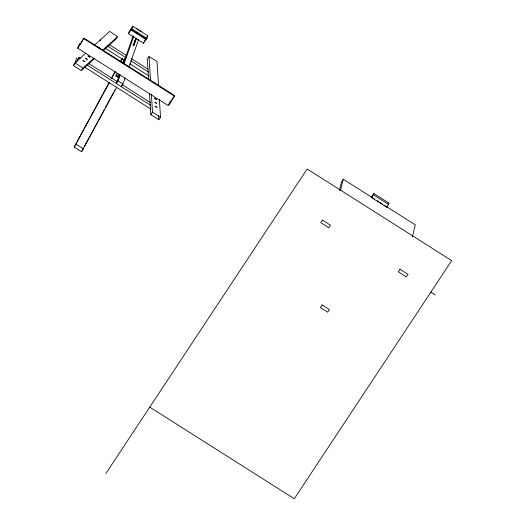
<?xml version="1.0" encoding="UTF-8"?>
<svg xmlns="http://www.w3.org/2000/svg" width="525" height="525" viewBox="0 0 525 525"><rect width="100%" height="100%" fill="white"/><g stroke="black" fill="none" stroke-linecap="round" stroke-linejoin="round"><path stroke-width="0.79" d="M339.327 190.647L341.506 181.932L343.265 179.209L374.437 198.975M340.495 190.306L343.265 179.209M412.348 236.775L415.314 224.884L384.136 205.124M371.201 197.229L373.879 193.541L388.913 203.077L388.539 204.382L386.722 207.185L371.687 197.649L371.838 197.118M371.687 197.649L373.879 193.541M386.722 207.185L386.873 206.647M77.693 48.208L78.566 45.728L79.957 43.595L79.282 45.504L84.066 38.161L174.635 95.57L174.438 96.141L168.262 105.617L77.693 48.208L84.066 38.161M76.748 57.842L74.924 63.013L73.316 65.54L81.329 70.612L94.638 58.505M78.947 57.297L76.525 61.963L78.947 57.297L80.325 58.17M100.255 40.563L100.741 39.191L99.888 40.491M128.461 33.698L129.13 31.795L132.74 26.25L147.781 35.779L146.882 38.338L143.496 43.234L128.461 33.698L131.841 28.809L132.74 26.25M123.578 60.336L121.931 59.266L122.272 58.301M122.614 63.538L123.847 60.047L125.541 57.435M119.615 74.288L116.366 83.541L118.059 80.935L120.232 74.767M123.414 63.492L133.173 35.739M124.025 63.971L133.79 36.218M133.015 45.983L135.384 39.244M136.185 37.905L133.553 45.393L133.921 45.622L136.29 38.883M121.8 85.103L121.262 86.645L122.955 84.033L125.127 77.871M128.92 67.075L138.685 39.322M143.496 43.234L143.942 41.961M168.919 103.76L168.262 105.617L174.635 95.57M169.851 102.913L170.52 101.003M116.701 87.281L81.565 151.738L74.222 147.085L109.233 82.274M111.182 78.671L115.067 71.472M74.222 147.085L109.357 82.628M111.674 78.33L115.159 71.886M120.573 61.852L122.253 58.78L124.143 60.08M118.86 77.792L115.927 75.928L117.344 73.349A2.179 1.319 34.7 0 0 118.112 73.277M115.927 75.928L117.344 73.349M81.565 151.738L83.514 148.142M84.289 146.698L94.014 128.697M94.795 127.253L97.125 122.935M97.906 121.492L104.521 109.252M105.295 107.809L113.466 92.689M114.247 91.245L115.021 89.808M122.22 58.853L120.514 61.386M81.329 70.612L82.937 68.093L93.85 58.157M388.185 204.199L388.913 203.077M94.106 45.57L109.692 31.388L117.508 36.638L115.815 39.244L103.11 50.8M121.931 59.286L122.161 58.944L124.327 60.388L105.164 48.202M144.572 40.707L145.373 39.48M146.573 37.629L147.781 35.779M158.53 85.687L157.001 61.386L149.015 56.602L147.322 59.207L148.601 79.597M105.82 473.596L307.138 168.998L451.684 260.623L294.295 498.75L149.756 407.124M159.397 99.455L160.519 117.278L158.812 119.733L150.806 114.66L152.513 112.199L151.384 94.211M97.821 46.981L99.514 48.175M85.713 53.202L74.924 63.013L82.937 68.093M73.316 65.54L74.517 64.45M102.349 50.433L117.508 36.638M155.157 83.501C156.181 83.383 152.933 81.526 153.851 82.707M99.159 48.064L98.457 47.65M154.534 83.206L154.042 82.871M136.5 28.508L141.396 31.612M131.841 28.809L146.882 38.338M131.348 29.564L146.39 39.093M130.922 29.925L145.957 39.467M373.498 194.847L388.539 204.382M377.212 200.727L378.597 201.607M379.982 202.486L382.751 204.245M109.64 44.835L126.761 55.683M131.552 58.721L147.984 69.136M107.546 46.029L126.033 57.75M130.823 60.788L148.627 72.069M129.813 63.827L148.982 75.981M83.869 38.732L174.438 96.141M116.058 75.738L118.991 77.602M118.059 80.935L122.955 84.033M88.581 63.4L117.475 81.716M122.292 84.768L150.498 102.651M87.163 65.028L150.458 105.151M84.781 67.2L150.826 109.062M152.513 112.199L160.519 117.278M430.848 292.143L435.35 294.998M76.086 144.224L83.429 148.883M158.557 115.697L158.812 119.733M149.015 56.602L150.511 80.312M149.474 93.457L150.806 114.66M134.8 41.134A1.608 0.361 33.1 0 1 134.623 41.042M117.869 75.187L118.361 75.495L117.869 75.187M322.429 220.093L320.795 222.666L328.801 227.745L330.435 225.173L322.429 220.093M154.632 98.228L156.404 99.461L154.632 98.228M154.882 102.218L156.653 103.445L154.882 102.218M155.131 106.201L156.903 107.435L155.131 106.201M322.127 304.92L320.408 307.525L327.751 312.178L329.47 309.579L322.127 304.92M400.011 269.272L398.285 271.786L406.291 276.859L408.017 274.358L400.011 269.272M82.996 60.46L84.794 61.655L82.996 60.46M85.477 58.203L87.268 59.397L85.477 58.203M87.951 55.952L89.749 57.146L87.951 55.952"/></g></svg>
